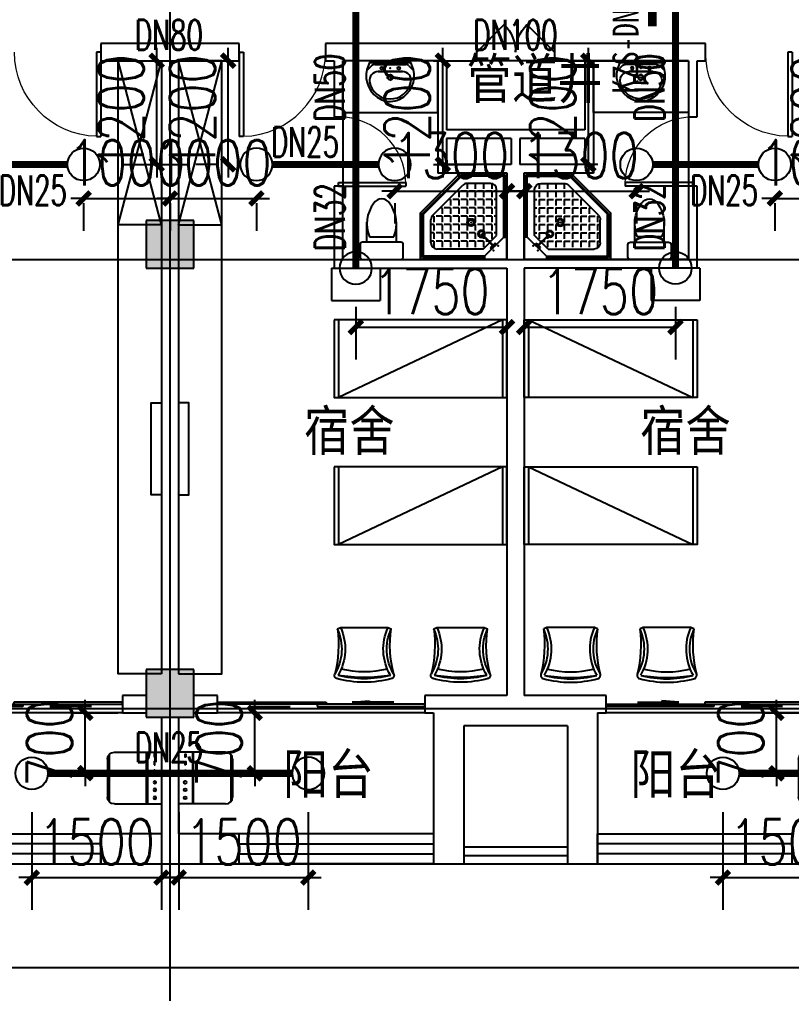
# Model space of a CAD drawing. Extents: x 0 to 2838408, y -923048 to 203859.
# Drawn here: x 2687520 to 2696456, y -270792 to -259514 of the extents above; entities that cross this region are included whole.
import ezdxf
from ezdxf.enums import TextEntityAlignment as Align

# ---------------------------------------------------------------- set-up
doc = ezdxf.new("R2010")
doc.units = 0
doc.header["$LTSCALE"] = 1000
for name, color, linetype in [('A-Fixt', 81, 'Continuous'), ('CLAYER', 7, 'Continuous'), ('COLUMN', 9, 'Continuous'), ('DOOR_FIRE', 4, 'Continuous'), ('DOTE', 8, 'Continuous'), ('E2-栏杆', 92, 'Continuous'), ('EQUIP_喷头', 7, 'Continuous'), ('GROUND', 2, 'Continuous'), ('PIPE-喷淋', 6, 'Continuous'), ('PUB_HATCH', 8, 'Continuous'), ('PUB_TEXT', 7, 'Continuous'), ('TEXT_喷淋', 7, 'Continuous'), ('TWT_DIM', 3, 'Continuous'), ('WALL', 9, 'Continuous'), ('WINDOW', 4, 'Continuous'), ('XREF', 8, 'Continuous'), ('抗震支吊架', 2, 'Continuous'), ('洁具', 213, 'Continuous'), ('配景', 3, 'Continuous')]:
    doc.layers.add(name, color=color, linetype=linetype)
doc.styles.add('_TCH_DIM_T3', font='SIMPLEX', dxfattribs={"width": 0.75, "bigfont": 'HZTXT'})
doc.styles.add('_TWT_PIPEDN', font='SIMPLEX', dxfattribs={"width": 0.8, "height": 2.3, "bigfont": 'HZTXT'})
doc.styles.add('kzcad', font='', dxfattribs={"width": 0.8})
doc.styles.get("Standard").update_dxf_attribs({"font": 'geniso.shx', "bigfont": 'hztxt.shx'})
doc.styles.get('kzcad').set_extended_font_data('SimSun')
doc.dimstyles.new('_TWT_ARCH&&150', dxfattribs={"dimtxt": 525, "dimasz": 150, "dimexe": 375, "dimexo": 450, "dimgap": 150, "dimtad": 1, "dimdec": 0, "dimzin": 0, "dimdsep": 46, "dimtxsty": '_TCH_DIM_T3', "dimblk": 'ARCHTICK', "dimcen": 0.09, "dimclrt": 7, "dimazin": 2, "dimtfac": 1, "dimtdec": 0, "dimtix": 1, "dimtmove": 2, "dimatfit": 3, "dimfxl": 1, "dimtolj": 1, "dimtzin": 0, "dimarcsym": 0})

# ---------------------------------------------------------------- blocks, each defined once
blk = doc.blocks.new('1F平面-CAD导入_dwg_Drawing4_t3_dwg_$plan$00001613-474159-1F-927810-1F')
at = {"layer": '洁具'}
for p, q in [((-30, 250), (-170, 250)), ((-200, 170), (-430, 170)), ((-260, -140), (-260, 140)), ((-200, -170), (-200, -220)), ((-170, -250), (-30, -250))]:
    blk.add_line(p, q, dxfattribs=at)
for points in [[(-200, 220), (-200, 170), (-200, -170), (-430, -170)], [(0, -220), (0, 220)]]:
    blk.add_lwpolyline(points, dxfattribs=at)
for centre, radius, start, end in [((-170, 220), 30, 90, 180), ((-30, 220), 30, 0, 90), ((-413, -227), 398, 67.4505, 126.6381), ((-590, 0), 110, 123.4509, 236.5491), ((-413, 227), 398, 233.3619, 292.5495), ((-170, -220), 30, 180, 270), ((-30, -220), 30, 270, 0)]:
    blk.add_arc(centre, radius, start, end, dxfattribs=at)
blk = doc.blocks.new('$lvtry$00000169')
at = {"color": 0}
for p, q in [((259, -36), (259, 0)), ((259, -36), (36, -259)), ((259, -24), (976, -24)), ((259, -36), (964, -36)), ((964, -36), (976, -24)), ((964, -36), (964, -525)), ((976, -24), (976, -530)), ((276, -120), (120, -276)), ((144, -151), (291, -298)), ((151, -144), (298, -291)), ((183, -213), (205, -213)), ((220, -213), (243, -213)), ((270, -213), (270, -143)), ((270, -213), (340, -213)), ((276, -120), (808, -120)), ((366, -213), (366, -143)), ((366, -213), (436, -213)), ((462, -213), (462, -143)), ((462, -213), (532, -213)), ((558, -213), (558, -143)), ((558, -213), (628, -213)), ((655, -213), (655, -143)), ((655, -213), (725, -213)), ((751, -213), (751, -143)), ((751, -213), (821, -213)), ((847, -213), (847, -143)), ((847, -213), (880, -213)), ((880, -192), (880, -460)), ((36, -259), (0, -259)), ((24, -259), (24, -976)), ((36, -259), (36, -964)), ((120, -276), (120, -808)), ((120, -309), (147, -309)), ((173, -309), (173, -239)), ((173, -309), (243, -309)), ((173, -405), (173, -335)), ((270, -263), (270, -239)), ((270, -405), (270, -335)), ((334, -309), (340, -309)), ((366, -309), (366, -239)), ((366, -309), (436, -309)), ((366, -405), (366, -335)), ((462, -309), (462, -239)), ((462, -309), (532, -309)), ((462, -405), (462, -335)), ((558, -309), (558, -239)), ((558, -309), (628, -309)), ((558, -405), (558, -335)), ((655, -309), (655, -239)), ((655, -309), (725, -309)), ((655, -405), (655, -335)), ((751, -309), (751, -239)), ((751, -309), (821, -309)), ((751, -405), (751, -335)), ((847, -309), (847, -239)), ((847, -309), (880, -309)), ((847, -405), (847, -335)), ((120, -405), (147, -405)), ((173, -405), (243, -405)), ((173, -501), (173, -431)), ((270, -405), (340, -405)), ((270, -501), (270, -431)), ((366, -405), (379, -405)), ((366, -501), (366, -431)), ((462, -405), (532, -405)), ((462, -501), (462, -431)), ((558, -405), (628, -405)), ((558, -501), (558, -431)), ((655, -405), (725, -405)), ((655, -501), (655, -431)), ((751, -405), (821, -405)), ((751, -501), (751, -431)), ((847, -405), (880, -405)), ((847, -501), (847, -431)), ((120, -501), (147, -501)), ((173, -501), (243, -501)), ((173, -598), (173, -528)), ((270, -501), (340, -501)), ((270, -598), (270, -528)), ((366, -501), (436, -501)), ((366, -598), (366, -528)), ((462, -501), (532, -501)), ((462, -598), (462, -528)), ((859, -511), (511, -859)), ((964, -525), (525, -964)), ((976, -530), (530, -976)), ((558, -501), (628, -501)), ((558, -598), (558, -528)), ((655, -501), (725, -501)), ((655, -598), (655, -528)), ((751, -501), (821, -501)), ((751, -598), (751, -528)), ((847, -501), (867, -501)), ((964, -525), (976, -530)), ((120, -598), (147, -598)), ((173, -598), (243, -598)), ((173, -694), (173, -624)), ((270, -598), (340, -598)), ((270, -694), (270, -624)), ((366, -598), (436, -598)), ((366, -694), (366, -624)), ((462, -598), (532, -598)), ((462, -694), (462, -624)), ((558, -598), (628, -598)), ((558, -694), (558, -624)), ((655, -598), (725, -598)), ((655, -694), (655, -624)), ((751, -598), (773, -598)), ((120, -694), (147, -694)), ((173, -694), (243, -694)), ((173, -790), (173, -720)), ((270, -694), (340, -694)), ((270, -790), (270, -720)), ((366, -694), (436, -694)), ((366, -790), (366, -720)), ((462, -694), (532, -694)), ((462, -790), (462, -720)), ((558, -694), (628, -694)), ((558, -790), (558, -720)), ((655, -694), (676, -694)), ((120, -790), (147, -790)), ((173, -790), (243, -790)), ((173, -878), (173, -816)), ((192, -880), (460, -880)), ((270, -790), (340, -790)), ((270, -880), (270, -816)), ((366, -790), (436, -790)), ((366, -880), (366, -816)), ((462, -790), (532, -790)), ((462, -880), (462, -816)), ((558, -790), (580, -790)), ((36, -964), (24, -976)), ((24, -976), (530, -976)), ((36, -964), (525, -964)), ((525, -964), (530, -976))]:
    blk.add_line(p, q, dxfattribs=at)
blk.add_lwpolyline([(0, 0), (0, -1000), (540, -1000), (1000, -540), (1000, 0)], close=True)
for points in [[(0, 0), (0, -1000)], [(0, 0), (1000, 0)], [(1000, 0), (1000, -540)], [(136, -190), (148, -178), (132, -162), (121, -174)], [(190, -136), (178, -148), (162, -132), (174, -121)], [(1000, -540), (540, -1000)], [(0, -1000), (540, -1000)]]:
    blk.add_lwpolyline(points, close=True, dxfattribs=at)
for radius in [43.8, 31.1]:
    blk.add_circle((416, -428), radius, dxfattribs=at)
for centre, radius, start, end in [((808, -192), 72, 0, 90), ((296, -296), 40.6, 142.583, 128.4197), ((296, -296), 28.6, 145.828, 125.6599), ((808, -460), 72, 315, 0), ((192, -808), 72, 180, 270), ((460, -808), 72, 270, 315)]:
    blk.add_arc(centre, radius, start, end, dxfattribs=at)
for p in [(156, -102, 0), (103, -156, 0), (416, -428, 0)]:
    blk.add_point(p, dxfattribs=at)
blk = doc.blocks.new('$lvtry$00000178')
at = {"color": 0}
for p, q in [((-238, 0), (238, 0)), ((-214, -36), (-272, -91)), ((-180, -23), (180, -23)), ((-142, -105), (140, -105)), ((140, -105), (-142, -105)), ((216, -37), (268, -91))]:
    blk.add_line(p, q, dxfattribs=at)
blk.add_lwpolyline([(-104, -430, 0.224698), (110, -425, 0.348046), (269, -79), (239, 0), (-241, 0), (-271, -79, 0.356844)], format="xyb", close=True, dxfattribs=at)
for centre, radius in [((-100, -65), 16.3), ((100, -65), 16.3), ((1, -172), 31.6)]:
    blk.add_circle(centre, radius, dxfattribs=at)
at = {"color": 0, "lineweight": 13}
blk.add_circle((1, -172), 23, dxfattribs=at)
at = {"color": 0}
for centre, radius, start, end in [((-142, -205), 100, 90, 190.5602), ((-180, -73), 50, 90, 133.181), ((140, -205), 100, 349.4398, 90), ((180, -73), 50, 44.5607, 90), ((-1, -179), 243, 190.5602, 349.4398)]:
    blk.add_arc(centre, radius, start, end, dxfattribs=at)
for p in [(0, -65), (1, -172)]:
    blk.add_point(p, dxfattribs=at)
blk = doc.blocks.new('A$C70365C93')
at = {"layer": '洁具'}
blk.add_lwpolyline([(-1900, 2300), (-1900, 1700), (-800, 1700), (-800, 2300)], close=True, dxfattribs=at)
blk.add_blockref('$lvtry$00000178', (-1350, 2280), dxfattribs=at)
at = {"layer": '洁具', "rotation": 180}
blk.add_blockref('$lvtry$00000169', (0, 0), dxfattribs=at)
at = {"layer": '洁具', "extrusion": (0, 0, -1), "xscale": -1, "zscale": -1, "rotation": 90}
blk.add_blockref('1F平面-CAD导入_dwg_Drawing4_t3_dwg_$plan$00001613-474159-1F-927810-1F', (1450, 0), dxfattribs=at)
blk = doc.blocks.new('单人床')
at = {"layer": 'A-Fixt'}
for p, q in [((47774, 13973), (48674, 13973)), ((47774, 12073), (48674, 13973)), ((47774, 12073), (48674, 12073))]:
    blk.add_line(p, q, dxfattribs=at)
blk.add_lwpolyline([(47774, 14023), (48674, 14023), (48674, 12023), (47774, 12023), (47774, 14023)], dxfattribs=at)
blk = doc.blocks.new('CH_AP01')
for p, q in [((-311, 17), (-275, 0)), ((-275, 0), (275, 0)), ((275, 0), (311, 17))]:
    blk.add_line(p, q)
for centre, radius, start, end in [((-307, 555), 37.8, 100.1859, 202.8359), ((0, -579), 1213, 74.7104, 105.2896), ((0, -579), 1173, 75.0287, 104.9713), ((0, -1278), 1857, 80.611, 99.389), ((307, 555), 37.8, 337.1641, 79.8141), ((-1658, 202), 1360, 352.1659, 14.4283), ((-824, 250), 563, 335.5038, 31.0903), ((-824, 250), 603, 335.5038, 30.2691), ((0, -579), 1093, 75.8767, 104.1233), ((824, 250), 603, 149.7309, 204.4962), ((824, 250), 563, 148.9097, 204.4962), ((1658, 202), 1360, 165.5717, 187.8341)]:
    blk.add_arc(centre, radius, start, end)
blk = doc.blocks.new('A$C61295E98')
at = {"color": 3}
for p, q in [((544, 598), (0, 598)), ((0, 598), (0, 0)), ((161, 598), (161, 0)), ((170, 0), (170, 598)), ((603, 572), (603, 26)), ((624, 518), (624, 80)), ((544, 0), (0, 0))]:
    blk.add_line(p, q, dxfattribs=at)
for points in [[(82, 540), (75, 540), (75, 577), (82, 577)], [(82, 453), (75, 453), (75, 490), (82, 490)], [(82, 353), (75, 353), (75, 389), (82, 389)]]:
    blk.add_lwpolyline(points, close=True, dxfattribs=at)
for centre in [(74, 250), (74, 164), (74, 71)]:
    blk.add_circle(centre, 15.7, dxfattribs=at)
for centre, start, end in [((544, 518), 360, 90), ((544, 80), 270, 0)]:
    blk.add_arc(centre, 80, start, end, dxfattribs=at)
blk = doc.blocks.new('宿舍')
at = {"layer": 'A-Fixt'}
for p, q in [((47854, 13802), (48354, 15702)), ((48354, 13802), (47854, 15702)), ((47854, 13802), (48354, 13802))]:
    blk.add_line(p, q, dxfattribs=at)
for points in [[(47854, 8602), (48354, 8602), (48354, 15702), (47854, 15702)], [(47854, 10676), (47970, 10676), (47970, 11743), (47854, 11743)]]:
    blk.add_lwpolyline(points, close=True, dxfattribs=at)
at = {"xscale": -1, "rotation": 90}
for p in [(63677, 60475), (63677, 58775)]:
    blk.add_blockref('单人床', p, dxfattribs=at)
at = {"layer": 'A-Fixt', "xscale": -1, "rotation": 180}
for p in [(50002, 9140), (51117, 9140)]:
    blk.add_blockref('CH_AP01', p, dxfattribs=at)
at = {"layer": '配景', "color": 252}
blk.add_blockref('A$C61295E98', (47854, 7097), dxfattribs=at)
blk = doc.blocks.new('$DorLib2D$00000116')
at = {"color": 0}
for p, q in [((-0.5, 0), (-0.146, 0.354)), ((0.5, 0), (0.146, 0.354))]:
    blk.add_line(p, q, dxfattribs=at)
for centre, start, end in [((-0.5, 0), 0, 45), ((0.5, 0), 135, 180)]:
    blk.add_arc(centre, 0.5, start, end, dxfattribs=at)
blk = doc.blocks.new('$DorLib2D$00000001')
for p, q in [((0.45, 0.975), (0.5, 0.975)), ((0.45, 0), (0.45, 0.975)), ((0.5, 0), (0.5, 0.975)), ((0.5, 0), (0.45, 0))]:
    blk.add_line(p, q)
at = {"lineweight": 13}
blk.add_arc((0.475, 0), 0.975, 91.4693, 180, dxfattribs=at)
blk = doc.blocks.new('$DorLib2D$00000131')
at = {"color": 0, "linetype": 'Continuous'}
for p, q in [((0.15, 0.125), (0.2319, 0.1973)), ((0.2319, 0.1973), (0.2319, 0.125)), ((-0.5, 0.125), (-0.5, 0)), ((0.0192, 0.125), (-0.5, 0.125)), ((0.0192, 0), (0.0192, 0.125)), ((0.35, 0.125), (0.15, 0.125)), ((-0.5, 0), (0.0192, 0)), ((-0.024, 0), (0.5, 0)), ((-0.024, -0.125), (-0.024, 0)), ((0.5, 0), (0.5, -0.125)), ((-0.35, -0.125), (-0.15, -0.125)), ((-0.2319, -0.1973), (-0.2319, -0.125)), ((-0.15, -0.125), (-0.2319, -0.1973)), ((0.5, -0.125), (-0.024, -0.125))]:
    blk.add_line(p, q, dxfattribs=at)
blk = doc.blocks.new('$WINLIB2D$00000001')
at = {"color": 0}
for points in [[(-0.5, 0.5), (-0.5, -0.5)], [(-0.5, 0.5), (0.5, 0.5)], [(0.5, -0.5), (0.5, 0.5)], [(0.5, 0.1667), (-0.5, 0.1667)], [(0.5, -0.1667), (-0.5, -0.1667)], [(-0.5, -0.5), (0.5, -0.5)]]:
    blk.add_lwpolyline(points, dxfattribs=at)
blk = doc.blocks.new('1F1')
at = {"layer": 'PUB_HATCH'}
for points in [[(2353491.7, -261842.2), (2352941.7, -261842.2), (2352941.7, -262392.2), (2353491.7, -262392.2)], [(2353491.7, -267042.2), (2352941.7, -267042.2), (2352941.7, -267592.2), (2353491.7, -267592.2)]]:
    blk.add_hatch(color=256, dxfattribs=at).paths.add_polyline_path(points)
at = {"layer": 'COLUMN'}
for p, q in [((2353491.7, -261842.2), (2352941.7, -261842.2)), ((2352941.7, -261842.2), (2352941.7, -262392.2)), ((2353491.7, -262392.2), (2353491.7, -261842.2)), ((2352941.7, -262392.2), (2353491.7, -262392.2)), ((2353491.7, -267042.2), (2352941.7, -267042.2)), ((2352941.7, -267042.2), (2352941.7, -267592.2)), ((2353491.7, -267592.2), (2353491.7, -267042.2)), ((2352941.7, -267592.2), (2353491.7, -267592.2))]:
    blk.add_line(p, q, dxfattribs=at)
at = {"layer": 'DOOR_FIRE'}
for p, q in [((2357666.7, -259792.2), (2356766.7, -259792.2)), ((2357666.7, -259992.2), (2356766.7, -259992.2))]:
    blk.add_line(p, q, dxfattribs=at)
at = {"layer": 'DOTE'}
for p, q in [((2353216.7, -187892.2), (2353216.7, -271092.2)), ((2343216.7, -262292.2), (2453916.7, -262292.2)), ((2343216.7, -267492.2), (2453916.7, -267492.2))]:
    blk.add_line(p, q, dxfattribs=at)
at = {"layer": 'E2-栏杆'}
for points in [[(2356616.7, -269092.2), (2357816.7, -269092.2)], [(2356616.7, -269192.2), (2357816.7, -269192.2)]]:
    blk.add_lwpolyline(points, dxfattribs=at)
at = {"layer": 'GROUND'}
for p, q in [((2344916.7, -269292.2), (2388316.7, -269292.2)), ((2343716.7, -270492.2), (2388316.7, -270492.2))]:
    blk.add_line(p, q, dxfattribs=at)
at = {"layer": 'WALL'}
for p, q in [((2353216.7, -259792.2), (2352416.7, -259792.2)), ((2352416.7, -259792.2), (2352416.7, -259992.2)), ((2354016.7, -259792.2), (2353216.7, -259792.2)), ((2354016.7, -259992.2), (2354016.7, -259792.2)), ((2355116.7, -259792.2), (2355016.7, -259792.2)), ((2355016.7, -259792.2), (2355016.7, -259992.2)), ((2356316.7, -259792.2), (2355116.7, -259792.2)), ((2356766.7, -259792.2), (2356316.7, -259792.2)), ((2356766.7, -259992.2), (2356766.7, -259792.2)), ((2358116.7, -259792.2), (2357666.7, -259792.2)), ((2357666.7, -259792.2), (2357666.7, -259992.2)), ((2359316.7, -259792.2), (2358116.7, -259792.2)), ((2359416.7, -259792.2), (2359316.7, -259792.2)), ((2359416.7, -259992.2), (2359416.7, -259792.2)), ((2352416.7, -259992.2), (2353116.7, -259992.2)), ((2353116.7, -259992.2), (2353116.7, -261842.2)), ((2353316.7, -259992.2), (2354016.7, -259992.2)), ((2353316.7, -259992.2), (2353316.7, -261842.2)), ((2355016.7, -259992.2), (2355116.7, -259992.2)), ((2355116.7, -259992.2), (2355116.7, -260642.2)), ((2356316.7, -259992.2), (2355216.7, -259992.2)), ((2355216.7, -260642.2), (2355216.7, -259992.2)), ((2356316.7, -259992.2), (2356316.7, -260792.2)), ((2356416.7, -259992.2), (2356766.7, -259992.2)), ((2356416.7, -259992.2), (2356416.7, -260792.2)), ((2357666.7, -259992.2), (2358016.7, -259992.2)), ((2358016.7, -259992.2), (2358016.7, -260792.2)), ((2359216.7, -259992.2), (2358116.7, -259992.2)), ((2358116.7, -259992.2), (2358116.7, -260792.2)), ((2359216.7, -259992.2), (2359216.7, -260642.2)), ((2359316.7, -260642.2), (2359316.7, -259992.2)), ((2359316.7, -259992.2), (2359416.7, -259992.2)), ((2355116.7, -260642.2), (2355216.7, -260642.2)), ((2359216.7, -260642.2), (2359316.7, -260642.2)), ((2356316.7, -260792.2), (2356316.7, -261292.2)), ((2357216.7, -260792.2), (2356416.7, -260792.2)), ((2358016.7, -260792.2), (2357216.7, -260792.2)), ((2358116.7, -260792.2), (2358116.7, -261292.2)), ((2357166.7, -260892.2), (2356416.7, -260892.2)), ((2356416.7, -260892.2), (2356416.7, -261192.2)), ((2357166.7, -260892.2), (2357166.7, -261192.2)), ((2358016.7, -260892.2), (2357266.7, -260892.2)), ((2357266.7, -260892.2), (2357266.7, -261192.2)), ((2358016.7, -260892.2), (2358016.7, -261192.2)), ((2357166.7, -261192.2), (2356416.7, -261192.2)), ((2358016.7, -261192.2), (2357266.7, -261192.2)), ((2357116.7, -261292.2), (2356316.7, -261292.2)), ((2357116.7, -261292.2), (2357116.7, -262292.2)), ((2357316.7, -261292.2), (2357316.7, -262292.2)), ((2358116.7, -261292.2), (2357316.7, -261292.2)), ((2355216.7, -261442.2), (2355116.7, -261442.2)), ((2355116.7, -261442.2), (2355116.7, -262392.2)), ((2355216.7, -262292.2), (2355216.7, -261442.2)), ((2359316.7, -261442.2), (2359216.7, -261442.2)), ((2359216.7, -261442.2), (2359216.7, -262292.2)), ((2359316.7, -262392.2), (2359316.7, -261442.2)), ((2355216.7, -262292.2), (2357116.7, -262292.2)), ((2359216.7, -262292.2), (2357316.7, -262292.2)), ((2353116.7, -262392.2), (2353116.7, -267042.2)), ((2353316.7, -262392.2), (2353316.7, -267042.2)), ((2355116.7, -262392.2), (2357116.7, -262392.2)), ((2357116.7, -262392.2), (2357116.7, -267342.2)), ((2359316.7, -262392.2), (2357316.7, -262392.2)), ((2357316.7, -262392.2), (2357316.7, -267342.2)), ((2352941.7, -267342.2), (2352666.7, -267342.2)), ((2352666.7, -267342.2), (2352666.7, -267542.2)), ((2353766.7, -267342.2), (2353491.7, -267342.2)), ((2353766.7, -267542.2), (2353766.7, -267342.2)), ((2356516.7, -267342.2), (2356166.7, -267342.2)), ((2356166.7, -267342.2), (2356166.7, -267542.2)), ((2357116.7, -267342.2), (2356516.7, -267342.2)), ((2357916.7, -267342.2), (2357316.7, -267342.2)), ((2358266.7, -267342.2), (2357916.7, -267342.2)), ((2358266.7, -267542.2), (2358266.7, -267342.2)), ((2352666.7, -267542.2), (2352941.7, -267542.2)), ((2353116.7, -267592.2), (2353116.7, -268942.2)), ((2353316.7, -267592.2), (2353316.7, -268942.2)), ((2353491.7, -267542.2), (2353766.7, -267542.2)), ((2356166.7, -267542.2), (2356266.7, -267542.2)), ((2356266.7, -267542.2), (2356266.7, -268942.2)), ((2358166.7, -267542.2), (2358166.7, -268942.2)), ((2358166.7, -267542.2), (2358266.7, -267542.2)), ((2356616.7, -267692.2), (2356616.7, -269292.2)), ((2357216.7, -267692.2), (2356616.7, -267692.2)), ((2357816.7, -267692.2), (2357216.7, -267692.2)), ((2357816.7, -267692.2), (2357816.7, -269292.2)), ((2353116.7, -268942.2), (2352416.7, -268942.2)), ((2352416.7, -268942.2), (2352416.7, -269292.2)), ((2354016.7, -268942.2), (2353316.7, -268942.2)), ((2354016.7, -269292.2), (2354016.7, -268942.2)), ((2356266.7, -268942.2), (2356266.7, -269292.2)), ((2358166.7, -269292.2), (2358166.7, -268942.2)), ((2352416.7, -269292.2), (2353216.7, -269292.2)), ((2353216.7, -269292.2), (2354016.7, -269292.2)), ((2356266.7, -269292.2), (2356616.7, -269292.2)), ((2357816.7, -269292.2), (2358166.7, -269292.2))]:
    blk.add_line(p, q, dxfattribs=at)
at = {"layer": 'WINDOW'}
for p, q in [((2355216.7, -260642.2), (2355216.7, -261442.2)), ((2359216.7, -260642.2), (2359216.7, -261442.2)), ((2352666.7, -267542.2), (2350266.7, -267542.2)), ((2356166.7, -267542.2), (2353766.7, -267542.2)), ((2360666.7, -267542.2), (2358266.7, -267542.2))]:
    blk.add_line(p, q, dxfattribs=at)
at = {"xscale": -1}
for name, p in [('宿舍', (2400970.6, -275693.9)), ('A$C70365C93', (2357316.7, -262292.2)), ('宿舍', (2408970.6, -275693.9))]:
    blk.add_blockref(name, p, dxfattribs=at)
for name, p in [('宿舍', (2305462.9, -275693.9)), ('A$C70365C93', (2357116.7, -262292.2))]:
    blk.add_blockref(name, p)
at = {"layer": 'DOOR_FIRE', "xscale": 900, "yscale": -900, "zscale": 200, "rotation": 179.9999999994664}
blk.add_blockref('$DorLib2D$00000116', (2357216.7, -259892.2), dxfattribs=at)
at = {"layer": 'WINDOW', "yscale": -1000}
for p, xscale, zscale in [((2351916.7, -259892.2), 1000, 1000), ((2354516.7, -259892.2), -1000, -1000), ((2359916.7, -259892.2), 1000, 1000)]:
    blk.add_blockref('$DorLib2D$00000001', p, dxfattribs=dict(at, xscale=xscale, zscale=zscale))
at = {"layer": 'WINDOW'}
for name, p, xscale, yscale, zscale, rotation in [('$DorLib2D$00000001', (2355166.7, -261042.2), 800, 800, 800, 269.9999999994664), ('$DorLib2D$00000001', (2359266.7, -261042.2), 800, -800, 800, 269.9999999994664), ('$DorLib2D$00000131', (2351466.7, -267442.2), -2400, 200, -2400, 180), ('$DorLib2D$00000131', (2354966.7, -267442.2), 2400, 200, 2400, 180), ('$DorLib2D$00000131', (2359466.7, -267442.2), -2400, 200, -2400, 180), ('$WINLIB2D$00000001', (2351291.7, -269117.2), -2249.999999993481, -350, -2249.999999993481, 180), ('$WINLIB2D$00000001', (2355141.7, -269117.2), 2249.999999993481, -350, 2249.999999993481, 180.000000000003), ('$WINLIB2D$00000001', (2359291.7, -269117.2), -2249.999999993481, -350, -2249.999999993481, 180)]:
    blk.add_blockref(name, p, dxfattribs=dict(at, xscale=xscale, yscale=yscale, zscale=zscale, rotation=rotation))
at = {"layer": 'CLAYER'}
blk.add_text('管道井', height=525, dxfattribs=at).set_placement((2356649.1, -260479.2))
at = {"layer": 'PUB_TEXT'}
for s, p in [('宿舍', (2354767.4, -264556)), ('宿舍', (2358657.4, -264556)), ('阳台', (2354523.9, -268530.2)), ('阳台', (2358543.8, -268530.2))]:
    blk.add_text(s, height=525, dxfattribs=at).set_placement(p)
blk = doc.blocks.new('_ArchTick')
at = {"color": 0, "linetype": 'ByBlock', "const_width": 0.4}
blk.add_lwpolyline([(-0.5, -0.5), (0.5, 0.5)], dxfattribs=at)
blk = doc.blocks.new('*D1377')
at = {"layer": 'Defpoints', "color": 0, "linetype": 'ByBlock', "transparency": 16777216}
for p in [(2693363, -261192), (2694663, -261192), (2694663, -261502)]:
    blk.add_point(p, dxfattribs=at)
at = {"layer": 'TWT_DIM', "color": 0, "linetype": 'ByBlock', "lineweight": -2, "transparency": 16777216}
for p, q in [((2693363, -261502), (2693213, -261502)), ((2693363, -261502), (2694663, -261502)), ((2694663, -261502), (2694813, -261502)), ((2693363, -261642), (2693363, -261877)), ((2694663, -261642), (2694663, -261877))]:
    blk.add_line(p, q, dxfattribs=at)
at = {"layer": 'TWT_DIM', "color": 0, "linetype": 'ByBlock', "lineweight": -2, "transparency": 16777216, "xscale": 150, "yscale": 150, "zscale": 150}
blk.add_blockref('_ArchTick', (2693363, -261502), dxfattribs=at)
at = {"layer": 'TWT_DIM', "color": 0, "linetype": 'ByBlock', "lineweight": -2, "transparency": 16777216, "xscale": 150, "yscale": 150, "zscale": 150, "rotation": 180}
blk.add_blockref('_ArchTick', (2694663, -261502), dxfattribs=at)
at = {"layer": 'TWT_DIM', "color": 7, "linetype": 'ByBlock', "transparency": 16777216, "insert": (2694013, -261090), "char_height": 525, "attachment_point": 5, "style": '_TCH_DIM_T3'}
blk.add_mtext('\\A1;1300', dxfattribs=at)
blk = doc.blocks.new('*D1378')
at = {"layer": 'Defpoints', "color": 0, "linetype": 'ByBlock', "transparency": 16777216}
for p in [(2691863, -261192), (2693163, -261192), (2693163, -261502)]:
    blk.add_point(p, dxfattribs=at)
at = {"layer": 'TWT_DIM', "color": 0, "linetype": 'ByBlock', "lineweight": -2, "transparency": 16777216}
for p, q in [((2691863, -261502), (2691713, -261502)), ((2691863, -261502), (2693163, -261502)), ((2693163, -261502), (2693313, -261502)), ((2691863, -261642), (2691863, -261877)), ((2693163, -261642), (2693163, -261877))]:
    blk.add_line(p, q, dxfattribs=at)
at = {"layer": 'TWT_DIM', "color": 0, "linetype": 'ByBlock', "lineweight": -2, "transparency": 16777216, "xscale": 150, "yscale": 150, "zscale": 150}
blk.add_blockref('_ArchTick', (2691863, -261502), dxfattribs=at)
at = {"layer": 'TWT_DIM', "color": 0, "linetype": 'ByBlock', "lineweight": -2, "transparency": 16777216, "xscale": 150, "yscale": 150, "zscale": 150, "rotation": 180}
blk.add_blockref('_ArchTick', (2693163, -261502), dxfattribs=at)
at = {"layer": 'TWT_DIM', "color": 7, "linetype": 'ByBlock', "transparency": 16777216, "insert": (2692513, -261090), "char_height": 525, "attachment_point": 5, "style": '_TCH_DIM_T3'}
blk.add_mtext('\\A1;1300', dxfattribs=at)
blk = doc.blocks.new('*D1420')
at = {"layer": 'Defpoints', "color": 0, "linetype": 'ByBlock', "transparency": 16777216}
for p in [(2695663, -268242), (2697163, -268242), (2697163, -269450)]:
    blk.add_point(p, dxfattribs=at)
at = {"layer": 'TWT_DIM', "color": 0, "linetype": 'ByBlock', "lineweight": -2, "transparency": 16777216}
for p, q in [((2695663, -268692), (2695663, -269825)), ((2697163, -268692), (2697163, -269825)), ((2695663, -269450), (2695513, -269450)), ((2695663, -269450), (2697163, -269450)), ((2697163, -269450), (2697313, -269450))]:
    blk.add_line(p, q, dxfattribs=at)
at = {"layer": 'TWT_DIM', "color": 0, "linetype": 'ByBlock', "lineweight": -2, "transparency": 16777216, "xscale": 150, "yscale": 150, "zscale": 150}
blk.add_blockref('_ArchTick', (2695663, -269450), dxfattribs=at)
at = {"layer": 'TWT_DIM', "color": 0, "linetype": 'ByBlock', "lineweight": -2, "transparency": 16777216, "xscale": 150, "yscale": 150, "zscale": 150, "rotation": 180}
blk.add_blockref('_ArchTick', (2697163, -269450), dxfattribs=at)
at = {"layer": 'TWT_DIM', "color": 7, "linetype": 'ByBlock', "transparency": 16777216, "insert": (2696413, -269037), "char_height": 525, "attachment_point": 5, "style": '_TCH_DIM_T3'}
blk.add_mtext('\\A1;1500', dxfattribs=at)
blk = doc.blocks.new('*D1421')
at = {"layer": 'Defpoints', "color": 0, "linetype": 'ByBlock', "transparency": 16777216}
for p in [(2695663, -267542), (2696282, -267542), (2695663, -268242)]:
    blk.add_point(p, dxfattribs=at)
at = {"layer": 'TWT_DIM', "color": 0, "linetype": 'ByBlock', "lineweight": -2, "transparency": 16777216}
for p, q in [((2696282, -267542), (2696282, -267392)), ((2696113, -267542), (2696657, -267542)), ((2696282, -268242), (2696282, -267542)), ((2696113, -268242), (2696657, -268242)), ((2696282, -268242), (2696282, -268392))]:
    blk.add_line(p, q, dxfattribs=at)
at = {"layer": 'TWT_DIM', "color": 0, "linetype": 'ByBlock', "lineweight": -2, "transparency": 16777216, "xscale": 150, "yscale": 150, "zscale": 150}
for p, rotation in [((2696282, -267542), 270), ((2696282, -268242), 90)]:
    blk.add_blockref('_ArchTick', p, dxfattribs=dict(at, rotation=rotation))
at = {"layer": 'TWT_DIM', "color": 7, "linetype": 'ByBlock', "transparency": 16777216, "insert": (2695869, -267892), "char_height": 525, "attachment_point": 5, "rotation": 90, "style": '_TCH_DIM_T3'}
blk.add_mtext('\\A1;700', dxfattribs=at)
blk = doc.blocks.new('*D1422')
at = {"layer": 'Defpoints', "color": 0, "linetype": 'ByBlock', "transparency": 16777216}
for p in [(2689363, -268242), (2690863, -268242), (2690863, -269450)]:
    blk.add_point(p, dxfattribs=at)
at = {"layer": 'TWT_DIM', "color": 0, "linetype": 'ByBlock', "lineweight": -2, "transparency": 16777216}
for p, q in [((2689363, -268692), (2689363, -269825)), ((2690863, -268692), (2690863, -269825)), ((2689363, -269450), (2689213, -269450)), ((2689363, -269450), (2690863, -269450)), ((2690863, -269450), (2691013, -269450))]:
    blk.add_line(p, q, dxfattribs=at)
at = {"layer": 'TWT_DIM', "color": 0, "linetype": 'ByBlock', "lineweight": -2, "transparency": 16777216, "xscale": 150, "yscale": 150, "zscale": 150}
blk.add_blockref('_ArchTick', (2689363, -269450), dxfattribs=at)
at = {"layer": 'TWT_DIM', "color": 0, "linetype": 'ByBlock', "lineweight": -2, "transparency": 16777216, "xscale": 150, "yscale": 150, "zscale": 150, "rotation": 180}
blk.add_blockref('_ArchTick', (2690863, -269450), dxfattribs=at)
at = {"layer": 'TWT_DIM', "color": 7, "linetype": 'ByBlock', "transparency": 16777216, "insert": (2690113, -269037), "char_height": 525, "attachment_point": 5, "style": '_TCH_DIM_T3'}
blk.add_mtext('\\A1;1500', dxfattribs=at)
blk = doc.blocks.new('*D1423')
at = {"layer": 'Defpoints', "color": 0, "linetype": 'ByBlock', "transparency": 16777216}
for p in [(2690244, -267542), (2690863, -267542), (2690863, -268242)]:
    blk.add_point(p, dxfattribs=at)
at = {"layer": 'TWT_DIM', "color": 0, "linetype": 'ByBlock', "lineweight": -2, "transparency": 16777216}
for p, q in [((2690244, -267542), (2690244, -267392)), ((2690413, -267542), (2689869, -267542)), ((2690244, -268242), (2690244, -267542)), ((2690413, -268242), (2689869, -268242)), ((2690244, -268242), (2690244, -268392))]:
    blk.add_line(p, q, dxfattribs=at)
at = {"layer": 'TWT_DIM', "color": 0, "linetype": 'ByBlock', "lineweight": -2, "transparency": 16777216, "xscale": 150, "yscale": 150, "zscale": 150}
for p, rotation in [((2690244, -267542), 270), ((2690244, -268242), 90)]:
    blk.add_blockref('_ArchTick', p, dxfattribs=dict(at, rotation=rotation))
at = {"layer": 'TWT_DIM', "color": 7, "linetype": 'ByBlock', "transparency": 16777216, "insert": (2689831, -267892), "char_height": 525, "attachment_point": 5, "rotation": 90, "style": '_TCH_DIM_T3'}
blk.add_mtext('\\A1;700', dxfattribs=at)
blk = doc.blocks.new('*D1424')
at = {"layer": 'Defpoints', "color": 0, "linetype": 'ByBlock', "transparency": 16777216}
for p in [(2687663, -268242), (2689163, -268242), (2689163, -269450)]:
    blk.add_point(p, dxfattribs=at)
at = {"layer": 'TWT_DIM', "color": 0, "linetype": 'ByBlock', "lineweight": -2, "transparency": 16777216}
for p, q in [((2687663, -268692), (2687663, -269825)), ((2689163, -268692), (2689163, -269825)), ((2687663, -269450), (2687513, -269450)), ((2687663, -269450), (2689163, -269450)), ((2689163, -269450), (2689313, -269450))]:
    blk.add_line(p, q, dxfattribs=at)
at = {"layer": 'TWT_DIM', "color": 0, "linetype": 'ByBlock', "lineweight": -2, "transparency": 16777216, "xscale": 150, "yscale": 150, "zscale": 150}
blk.add_blockref('_ArchTick', (2687663, -269450), dxfattribs=at)
at = {"layer": 'TWT_DIM', "color": 0, "linetype": 'ByBlock', "lineweight": -2, "transparency": 16777216, "xscale": 150, "yscale": 150, "zscale": 150, "rotation": 180}
blk.add_blockref('_ArchTick', (2689163, -269450), dxfattribs=at)
at = {"layer": 'TWT_DIM', "color": 7, "linetype": 'ByBlock', "transparency": 16777216, "insert": (2688413, -269037), "char_height": 525, "attachment_point": 5, "style": '_TCH_DIM_T3'}
blk.add_mtext('\\A1;1500', dxfattribs=at)
blk = doc.blocks.new('*D1425')
at = {"layer": 'Defpoints', "color": 0, "linetype": 'ByBlock', "transparency": 16777216}
for p in [(2687663, -267542), (2688282, -267542), (2687663, -268242)]:
    blk.add_point(p, dxfattribs=at)
at = {"layer": 'TWT_DIM', "color": 0, "linetype": 'ByBlock', "lineweight": -2, "transparency": 16777216}
for p, q in [((2688282, -267542), (2688282, -267392)), ((2688113, -267542), (2688657, -267542)), ((2688282, -268242), (2688282, -267542)), ((2688113, -268242), (2688657, -268242)), ((2688282, -268242), (2688282, -268392))]:
    blk.add_line(p, q, dxfattribs=at)
at = {"layer": 'TWT_DIM', "color": 0, "linetype": 'ByBlock', "lineweight": -2, "transparency": 16777216, "xscale": 150, "yscale": 150, "zscale": 150}
for p, rotation in [((2688282, -267542), 270), ((2688282, -268242), 90)]:
    blk.add_blockref('_ArchTick', p, dxfattribs=dict(at, rotation=rotation))
at = {"layer": 'TWT_DIM', "color": 7, "linetype": 'ByBlock', "transparency": 16777216, "insert": (2687869, -267892), "char_height": 525, "attachment_point": 5, "rotation": 90, "style": '_TCH_DIM_T3'}
blk.add_mtext('\\A1;700', dxfattribs=at)
blk = doc.blocks.new('*D1428')
at = {"layer": 'Defpoints', "color": 0, "linetype": 'ByBlock', "transparency": 16777216}
for p in [(2693363, -262392), (2695113, -262392), (2695113, -263075)]:
    blk.add_point(p, dxfattribs=at)
at = {"layer": 'TWT_DIM', "color": 0, "linetype": 'ByBlock', "lineweight": -2, "transparency": 16777216}
for p, q in [((2693363, -262842), (2693363, -263450)), ((2695113, -262842), (2695113, -263450)), ((2693363, -263075), (2695113, -263075))]:
    blk.add_line(p, q, dxfattribs=at)
at = {"layer": 'TWT_DIM', "color": 0, "linetype": 'ByBlock', "lineweight": -2, "transparency": 16777216, "xscale": 150, "yscale": 150, "zscale": 150, "rotation": 180}
blk.add_blockref('_ArchTick', (2693363, -263075), dxfattribs=at)
at = {"layer": 'TWT_DIM', "color": 0, "linetype": 'ByBlock', "lineweight": -2, "transparency": 16777216, "xscale": 150, "yscale": 150, "zscale": 150}
blk.add_blockref('_ArchTick', (2695113, -263075), dxfattribs=at)
at = {"layer": 'TWT_DIM', "color": 7, "linetype": 'ByBlock', "transparency": 16777216, "insert": (2694238, -262662), "char_height": 525, "attachment_point": 5, "style": '_TCH_DIM_T3'}
blk.add_mtext('\\A1;1750', dxfattribs=at)
blk = doc.blocks.new('*D1429')
at = {"layer": 'Defpoints', "color": 0, "linetype": 'ByBlock', "transparency": 16777216}
for p in [(2696263, -261192), (2697263, -261192), (2697263, -261586)]:
    blk.add_point(p, dxfattribs=at)
at = {"layer": 'TWT_DIM', "color": 0, "linetype": 'ByBlock', "lineweight": -2, "transparency": 16777216}
for p, q in [((2696263, -261586), (2696113, -261586)), ((2696263, -261586), (2697263, -261586)), ((2696263, -261642), (2696263, -261961)), ((2697263, -261586), (2697413, -261586)), ((2697263, -261642), (2697263, -261961))]:
    blk.add_line(p, q, dxfattribs=at)
at = {"layer": 'TWT_DIM', "color": 0, "linetype": 'ByBlock', "lineweight": -2, "transparency": 16777216, "xscale": 150, "yscale": 150, "zscale": 150}
blk.add_blockref('_ArchTick', (2696263, -261586), dxfattribs=at)
at = {"layer": 'TWT_DIM', "color": 0, "linetype": 'ByBlock', "lineweight": -2, "transparency": 16777216, "xscale": 150, "yscale": 150, "zscale": 150, "rotation": 180}
blk.add_blockref('_ArchTick', (2697263, -261586), dxfattribs=at)
at = {"layer": 'TWT_DIM', "color": 7, "linetype": 'ByBlock', "transparency": 16777216, "insert": (2696763, -261173), "char_height": 525, "attachment_point": 5, "style": '_TCH_DIM_T3'}
blk.add_mtext('\\A1;1000', dxfattribs=at)
blk = doc.blocks.new('*D1430')
at = {"layer": 'Defpoints', "color": 0, "linetype": 'ByBlock', "transparency": 16777216}
for p in [(2694105, -259992), (2694663, -259992), (2694663, -261192)]:
    blk.add_point(p, dxfattribs=at)
at = {"layer": 'TWT_DIM', "color": 0, "linetype": 'ByBlock', "lineweight": -2, "transparency": 16777216}
for p, q in [((2694105, -259992), (2694105, -259842)), ((2694213, -259992), (2693730, -259992)), ((2694105, -261192), (2694105, -259992)), ((2694213, -261192), (2693730, -261192)), ((2694105, -261192), (2694105, -261342))]:
    blk.add_line(p, q, dxfattribs=at)
at = {"layer": 'TWT_DIM', "color": 0, "linetype": 'ByBlock', "lineweight": -2, "transparency": 16777216, "xscale": 150, "yscale": 150, "zscale": 150}
for p, rotation in [((2694105, -259992), 270), ((2694105, -261192), 90)]:
    blk.add_blockref('_ArchTick', p, dxfattribs=dict(at, rotation=rotation))
at = {"layer": 'TWT_DIM', "color": 7, "linetype": 'ByBlock', "transparency": 16777216, "insert": (2693692, -260592), "char_height": 525, "attachment_point": 5, "rotation": 90, "style": '_TCH_DIM_T3'}
blk.add_mtext('\\A1;1200', dxfattribs=at)
blk = doc.blocks.new('*D1431')
at = {"layer": 'Defpoints', "color": 0, "linetype": 'ByBlock', "transparency": 16777216}
for p in [(2696263, -259992), (2697132, -259992), (2696263, -261192)]:
    blk.add_point(p, dxfattribs=at)
at = {"layer": 'TWT_DIM', "color": 0, "linetype": 'ByBlock', "lineweight": -2, "transparency": 16777216}
for p, q in [((2697132, -259992), (2697132, -259842)), ((2696713, -259992), (2697507, -259992)), ((2697132, -261192), (2697132, -259992)), ((2696713, -261192), (2697507, -261192)), ((2697132, -261192), (2697132, -261342))]:
    blk.add_line(p, q, dxfattribs=at)
at = {"layer": 'TWT_DIM', "color": 0, "linetype": 'ByBlock', "lineweight": -2, "transparency": 16777216, "xscale": 150, "yscale": 150, "zscale": 150}
for p, rotation in [((2697132, -259992), 270), ((2697132, -261192), 90)]:
    blk.add_blockref('_ArchTick', p, dxfattribs=dict(at, rotation=rotation))
at = {"layer": 'TWT_DIM', "color": 7, "linetype": 'ByBlock', "transparency": 16777216, "insert": (2696719, -260592), "char_height": 525, "attachment_point": 5, "rotation": 90, "style": '_TCH_DIM_T3'}
blk.add_mtext('\\A1;1200', dxfattribs=at)
blk = doc.blocks.new('*D1432')
at = {"layer": 'Defpoints', "color": 0, "linetype": 'ByBlock', "transparency": 16777216}
for p in [(2691413, -262392), (2693163, -262392), (2693163, -263075)]:
    blk.add_point(p, dxfattribs=at)
at = {"layer": 'TWT_DIM', "color": 0, "linetype": 'ByBlock', "lineweight": -2, "transparency": 16777216}
for p, q in [((2691413, -262842), (2691413, -263450)), ((2693163, -262842), (2693163, -263450)), ((2691413, -263075), (2693163, -263075))]:
    blk.add_line(p, q, dxfattribs=at)
at = {"layer": 'TWT_DIM', "color": 0, "linetype": 'ByBlock', "lineweight": -2, "transparency": 16777216, "xscale": 150, "yscale": 150, "zscale": 150, "rotation": 180}
blk.add_blockref('_ArchTick', (2691413, -263075), dxfattribs=at)
at = {"layer": 'TWT_DIM', "color": 0, "linetype": 'ByBlock', "lineweight": -2, "transparency": 16777216, "xscale": 150, "yscale": 150, "zscale": 150}
blk.add_blockref('_ArchTick', (2693163, -263075), dxfattribs=at)
at = {"layer": 'TWT_DIM', "color": 7, "linetype": 'ByBlock', "transparency": 16777216, "insert": (2692288, -262662), "char_height": 525, "attachment_point": 5, "style": '_TCH_DIM_T3'}
blk.add_mtext('\\A1;1750', dxfattribs=at)
blk = doc.blocks.new('*D1433')
at = {"layer": 'Defpoints', "color": 0, "linetype": 'ByBlock', "transparency": 16777216}
for p in [(2689263, -261192), (2690263, -261192), (2690263, -261586)]:
    blk.add_point(p, dxfattribs=at)
at = {"layer": 'TWT_DIM', "color": 0, "linetype": 'ByBlock', "lineweight": -2, "transparency": 16777216}
for p, q in [((2689263, -261586), (2689113, -261586)), ((2689263, -261586), (2690263, -261586)), ((2689263, -261642), (2689263, -261961)), ((2690263, -261586), (2690413, -261586)), ((2690263, -261642), (2690263, -261961))]:
    blk.add_line(p, q, dxfattribs=at)
at = {"layer": 'TWT_DIM', "color": 0, "linetype": 'ByBlock', "lineweight": -2, "transparency": 16777216, "xscale": 150, "yscale": 150, "zscale": 150}
blk.add_blockref('_ArchTick', (2689263, -261586), dxfattribs=at)
at = {"layer": 'TWT_DIM', "color": 0, "linetype": 'ByBlock', "lineweight": -2, "transparency": 16777216, "xscale": 150, "yscale": 150, "zscale": 150, "rotation": 180}
blk.add_blockref('_ArchTick', (2690263, -261586), dxfattribs=at)
at = {"layer": 'TWT_DIM', "color": 7, "linetype": 'ByBlock', "transparency": 16777216, "insert": (2689763, -261173), "char_height": 525, "attachment_point": 5, "style": '_TCH_DIM_T3'}
blk.add_mtext('\\A1;1000', dxfattribs=at)
blk = doc.blocks.new('*D1434')
at = {"layer": 'Defpoints', "color": 0, "linetype": 'ByBlock', "transparency": 16777216}
for p in [(2691863, -259992), (2692420, -259992), (2691863, -261192)]:
    blk.add_point(p, dxfattribs=at)
at = {"layer": 'TWT_DIM', "color": 0, "linetype": 'ByBlock', "lineweight": -2, "transparency": 16777216}
for p, q in [((2692420, -259992), (2692420, -259842)), ((2692313, -259992), (2692795, -259992)), ((2692420, -261192), (2692420, -259992)), ((2692313, -261192), (2692795, -261192)), ((2692420, -261192), (2692420, -261342))]:
    blk.add_line(p, q, dxfattribs=at)
at = {"layer": 'TWT_DIM', "color": 0, "linetype": 'ByBlock', "lineweight": -2, "transparency": 16777216, "xscale": 150, "yscale": 150, "zscale": 150}
for p, rotation in [((2692420, -259992), 270), ((2692420, -261192), 90)]:
    blk.add_blockref('_ArchTick', p, dxfattribs=dict(at, rotation=rotation))
at = {"layer": 'TWT_DIM', "color": 7, "linetype": 'ByBlock', "transparency": 16777216, "insert": (2692008, -260592), "char_height": 525, "attachment_point": 5, "rotation": 90, "style": '_TCH_DIM_T3'}
blk.add_mtext('\\A1;1200', dxfattribs=at)
blk = doc.blocks.new('*D1435')
at = {"layer": 'Defpoints', "color": 0, "linetype": 'ByBlock', "transparency": 16777216}
for p in [(2689936, -259992), (2690263, -259992), (2690263, -261192)]:
    blk.add_point(p, dxfattribs=at)
at = {"layer": 'TWT_DIM', "color": 0, "linetype": 'ByBlock', "lineweight": -2, "transparency": 16777216}
for p, q in [((2689936, -259992), (2689936, -259842)), ((2689813, -259992), (2689561, -259992)), ((2689936, -261192), (2689936, -259992)), ((2689813, -261192), (2689561, -261192)), ((2689936, -261192), (2689936, -261342))]:
    blk.add_line(p, q, dxfattribs=at)
at = {"layer": 'TWT_DIM', "color": 0, "linetype": 'ByBlock', "lineweight": -2, "transparency": 16777216, "xscale": 150, "yscale": 150, "zscale": 150}
for p, rotation in [((2689936, -259992), 270), ((2689936, -261192), 90)]:
    blk.add_blockref('_ArchTick', p, dxfattribs=dict(at, rotation=rotation))
at = {"layer": 'TWT_DIM', "color": 7, "linetype": 'ByBlock', "transparency": 16777216, "insert": (2689524, -260592), "char_height": 525, "attachment_point": 5, "rotation": 90, "style": '_TCH_DIM_T3'}
blk.add_mtext('\\A1;1200', dxfattribs=at)
blk = doc.blocks.new('*D1437')
at = {"layer": 'Defpoints', "color": 0, "linetype": 'ByBlock', "transparency": 16777216}
for p in [(2688263, -261192), (2689263, -261192), (2689263, -261586)]:
    blk.add_point(p, dxfattribs=at)
at = {"layer": 'TWT_DIM', "color": 0, "linetype": 'ByBlock', "lineweight": -2, "transparency": 16777216}
for p, q in [((2688263, -261586), (2688113, -261586)), ((2688263, -261586), (2689263, -261586)), ((2688263, -261642), (2688263, -261961)), ((2689263, -261586), (2689413, -261586)), ((2689263, -261642), (2689263, -261961))]:
    blk.add_line(p, q, dxfattribs=at)
at = {"layer": 'TWT_DIM', "color": 0, "linetype": 'ByBlock', "lineweight": -2, "transparency": 16777216, "xscale": 150, "yscale": 150, "zscale": 150}
blk.add_blockref('_ArchTick', (2688263, -261586), dxfattribs=at)
at = {"layer": 'TWT_DIM', "color": 0, "linetype": 'ByBlock', "lineweight": -2, "transparency": 16777216, "xscale": 150, "yscale": 150, "zscale": 150, "rotation": 180}
blk.add_blockref('_ArchTick', (2689263, -261586), dxfattribs=at)
at = {"layer": 'TWT_DIM', "color": 7, "linetype": 'ByBlock', "transparency": 16777216, "insert": (2688763, -261173), "char_height": 525, "attachment_point": 5, "style": '_TCH_DIM_T3'}
blk.add_mtext('\\A1;1000', dxfattribs=at)
blk = doc.blocks.new('*D1439')
at = {"layer": 'Defpoints', "color": 0, "linetype": 'ByBlock', "transparency": 16777216}
for p in [(2688263, -259992), (2689109, -259992), (2688263, -261192)]:
    blk.add_point(p, dxfattribs=at)
at = {"layer": 'TWT_DIM', "color": 0, "linetype": 'ByBlock', "lineweight": -2, "transparency": 16777216}
for p, q in [((2689109, -259992), (2689109, -259842)), ((2688713, -259992), (2689484, -259992)), ((2689109, -261192), (2689109, -259992)), ((2688713, -261192), (2689484, -261192)), ((2689109, -261192), (2689109, -261342))]:
    blk.add_line(p, q, dxfattribs=at)
at = {"layer": 'TWT_DIM', "color": 0, "linetype": 'ByBlock', "lineweight": -2, "transparency": 16777216, "xscale": 150, "yscale": 150, "zscale": 150}
for p, rotation in [((2689109, -259992), 270), ((2689109, -261192), 90)]:
    blk.add_blockref('_ArchTick', p, dxfattribs=dict(at, rotation=rotation))
at = {"layer": 'TWT_DIM', "color": 7, "linetype": 'ByBlock', "transparency": 16777216, "insert": (2688696, -260592), "char_height": 525, "attachment_point": 5, "rotation": 90, "style": '_TCH_DIM_T3'}
blk.add_mtext('\\A1;1200', dxfattribs=at)
blk = doc.blocks.new('$TwtSys$00000125')
blk.add_circle((0, 0, 0), 1)
blk = doc.blocks.new('$TwtSys$00000131')
for p, q in [((-1.5, 0), (-1.5, 2)), ((-1.5, 2), (1.5, 2)), ((1.5, 0, 0), (1.5, 2, 0)), ((-1.5, 0), (-1, 0)), ((1, 0, 0), (1.5, 0, 0))]:
    blk.add_line(p, q)
blk.add_circle((0, 0), 1)

msp = doc.modelspace()

# ---------------------------------------------------------------- linework, layer by layer
at = {"layer": 'PIPE-喷淋', "linetype": 'ByBlock', "ltscale": 1.5, "const_width": 82.5}
for points in [[(2691412.5, -261192.2), (2691412.5, -259392.2)], [(2695112.5, -261192.2), (2695112.5, -259392.2)], [(2687112.5, -261192.2), (2688075, -261192.2)], [(2690450, -261192.2), (2691412.5, -261192.2)], [(2691412.5, -262392.2), (2691412.5, -261192.2)], [(2691412.5, -261192.2), (2691675, -261192.2)], [(2694850, -261192.2), (2695112.5, -261192.2)], [(2695112.5, -261192.2), (2696075, -261192.2)], [(2695112.5, -262392.2), (2695112.5, -261192.2)], [(2687850, -268242.2), (2690675, -268242.2)], [(2695850, -268242.2), (2698675, -268242.2)]]:
    msp.add_lwpolyline(points, dxfattribs=at)
at = {"layer": '抗震支吊架', "color": 4, "const_width": 100}
msp.add_lwpolyline([(2694845.9, -259592.2), (2694845.9, -259192.2)], dxfattribs=at)

# ---------------------------------------------------------------- block references
at = {"layer": 'EQUIP_喷头', "linetype": 'ByBlock', "xscale": 187.5, "yscale": 187.5, "zscale": 187.5, "rotation": 180}
for name, p in [('$TwtSys$00000125', (2688262.5, -261192.2)), ('$TwtSys$00000125', (2694662.5, -261192.2)), ('$TwtSys$00000125', (2696262.5, -261192.2)), ('$TwtSys$00000131', (2695112.5, -262392.2)), ('$TwtSys$00000125', (2687662.5, -268242.2)), ('$TwtSys$00000125', (2695662.5, -268242.2))]:
    msp.add_blockref(name, p, dxfattribs=at)
at = {"layer": 'EQUIP_喷头', "linetype": 'ByBlock', "xscale": 187.5, "yscale": -187.5, "zscale": 187.5}
for name, p in [('$TwtSys$00000125', (2690262.5, -261192.2)), ('$TwtSys$00000125', (2691862.5, -261192.2)), ('$TwtSys$00000131', (2691412.5, -262392.2)), ('$TwtSys$00000125', (2690862.5, -268242.2))]:
    msp.add_blockref(name, p, dxfattribs=at)
at = {"layer": 'XREF'}
msp.add_blockref('1F1', (336045.8, 0), dxfattribs=at)

# ---------------------------------------------------------------- texts
at = {"layer": 'TEXT_喷淋', "linetype": 'ByBlock', "style": '_TWT_PIPEDN', "width": 0.64}
for s, p in [('DN80', (2688857.7, -259864.7)), ('DN100', (2692773.6, -259864.7))]:
    msp.add_text(s, height=345, dxfattribs=at).set_placement(p)
at = {"layer": 'TEXT_喷淋', "color": 251, "linetype": 'ByBlock', "style": '_TWT_PIPEDN', "width": 0.64}
for s, p in [('DN50', (2691285, -260697)), ('DN50', (2694985, -260697)), ('DN32', (2691285, -262197)), ('DN32', (2694985, -262197))]:
    msp.add_text(s, height=345, rotation=90, dxfattribs=at).set_placement(p)
for p in [(2690432.7, -261104.2), (2687282.7, -261664.7), (2695282.7, -261664.7), (2688857.7, -268114.7)]:
    msp.add_text('DN25', height=345, dxfattribs=at).set_placement(p)
at = {"layer": '抗震支吊架', "color": 4, "style": 'kzcad', "width": 0.8}
msp.add_text('KZS-DN100-TL', height=300, rotation=89.88539, dxfattribs=at).set_placement((2694685.9, -259392.2), align=Align.CENTER)

# ---------------------------------------------------------------- dimensions: what is measured, and where the dimension line sits
at = {"layer": 'TWT_DIM', "linetype": 'ByBlock'}
for p1, p2, distance, picture, middle in [((2688262.5, -261192.2), (2688262.5, -259992.2), -846.2, '*D1439', (2688696.2, -260592.2)), ((2690262.5, -261192.2), (2690262.5, -259992.2), 326.4, '*D1435', (2689523.7, -260592.2)), ((2691862.5, -261192.2), (2691862.5, -259992.2), -557.7, '*D1434', (2692007.8, -260592.2)), ((2694662.5, -261192.2), (2694662.5, -259992.2), 557.7, '*D1430', (2693692.3, -260592.2)), ((2696262.5, -261192.2), (2696262.5, -259992.2), -869.3, '*D1431', (2696719.3, -260592.2)), ((2691862.5, -261192.2), (2693162.5, -261192.2), -309.8, '*D1378', (2692512.5, -261089.5)), ((2693362.5, -261192.2), (2694662.5, -261192.2), -309.8, '*D1377', (2694012.5, -261089.5)), ((2688262.5, -261192.2), (2689262.5, -261192.2), -393.4, '*D1437', (2688762.5, -261173)), ((2689262.5, -261192.2), (2690262.5, -261192.2), -393.4, '*D1433', (2689762.5, -261173)), ((2696262.5, -261192.2), (2697262.5, -261192.2), -393.4, '*D1429', (2696762.5, -261173)), ((2691412.5, -262392.2), (2693162.5, -262392.2), -682.4, '*D1432', (2692287.5, -262662)), ((2693362.5, -262392.2), (2695112.5, -262392.2), -682.4, '*D1428', (2694237.5, -262662)), ((2687662.5, -268242.2), (2687662.5, -267542.2), -619, '*D1425', (2687869, -267892.2)), ((2690862.5, -268242.2), (2690862.5, -267542.2), 619, '*D1423', (2689831, -267892.2)), ((2695662.5, -268242.2), (2695662.5, -267542.2), -619, '*D1421', (2695869, -267892.2)), ((2687662.5, -268242.2), (2689162.5, -268242.2), -1207.4, '*D1424', (2688412.5, -269037.1)), ((2689362.5, -268242.2), (2690862.5, -268242.2), -1207.4, '*D1422', (2690112.5, -269037.1)), ((2695662.5, -268242.2), (2697162.5, -268242.2), -1207.4, '*D1420', (2696412.5, -269037.1))]:
    dim = msp.add_aligned_dim(p1=p1, p2=p2, distance=distance, dimstyle='_TWT_ARCH&&150', dxfattribs=at)
    dim.commit()
    dim.dimension.update_dxf_attribs({"geometry": picture, "text_midpoint": middle})

doc.saveas('drawing.dxf')
